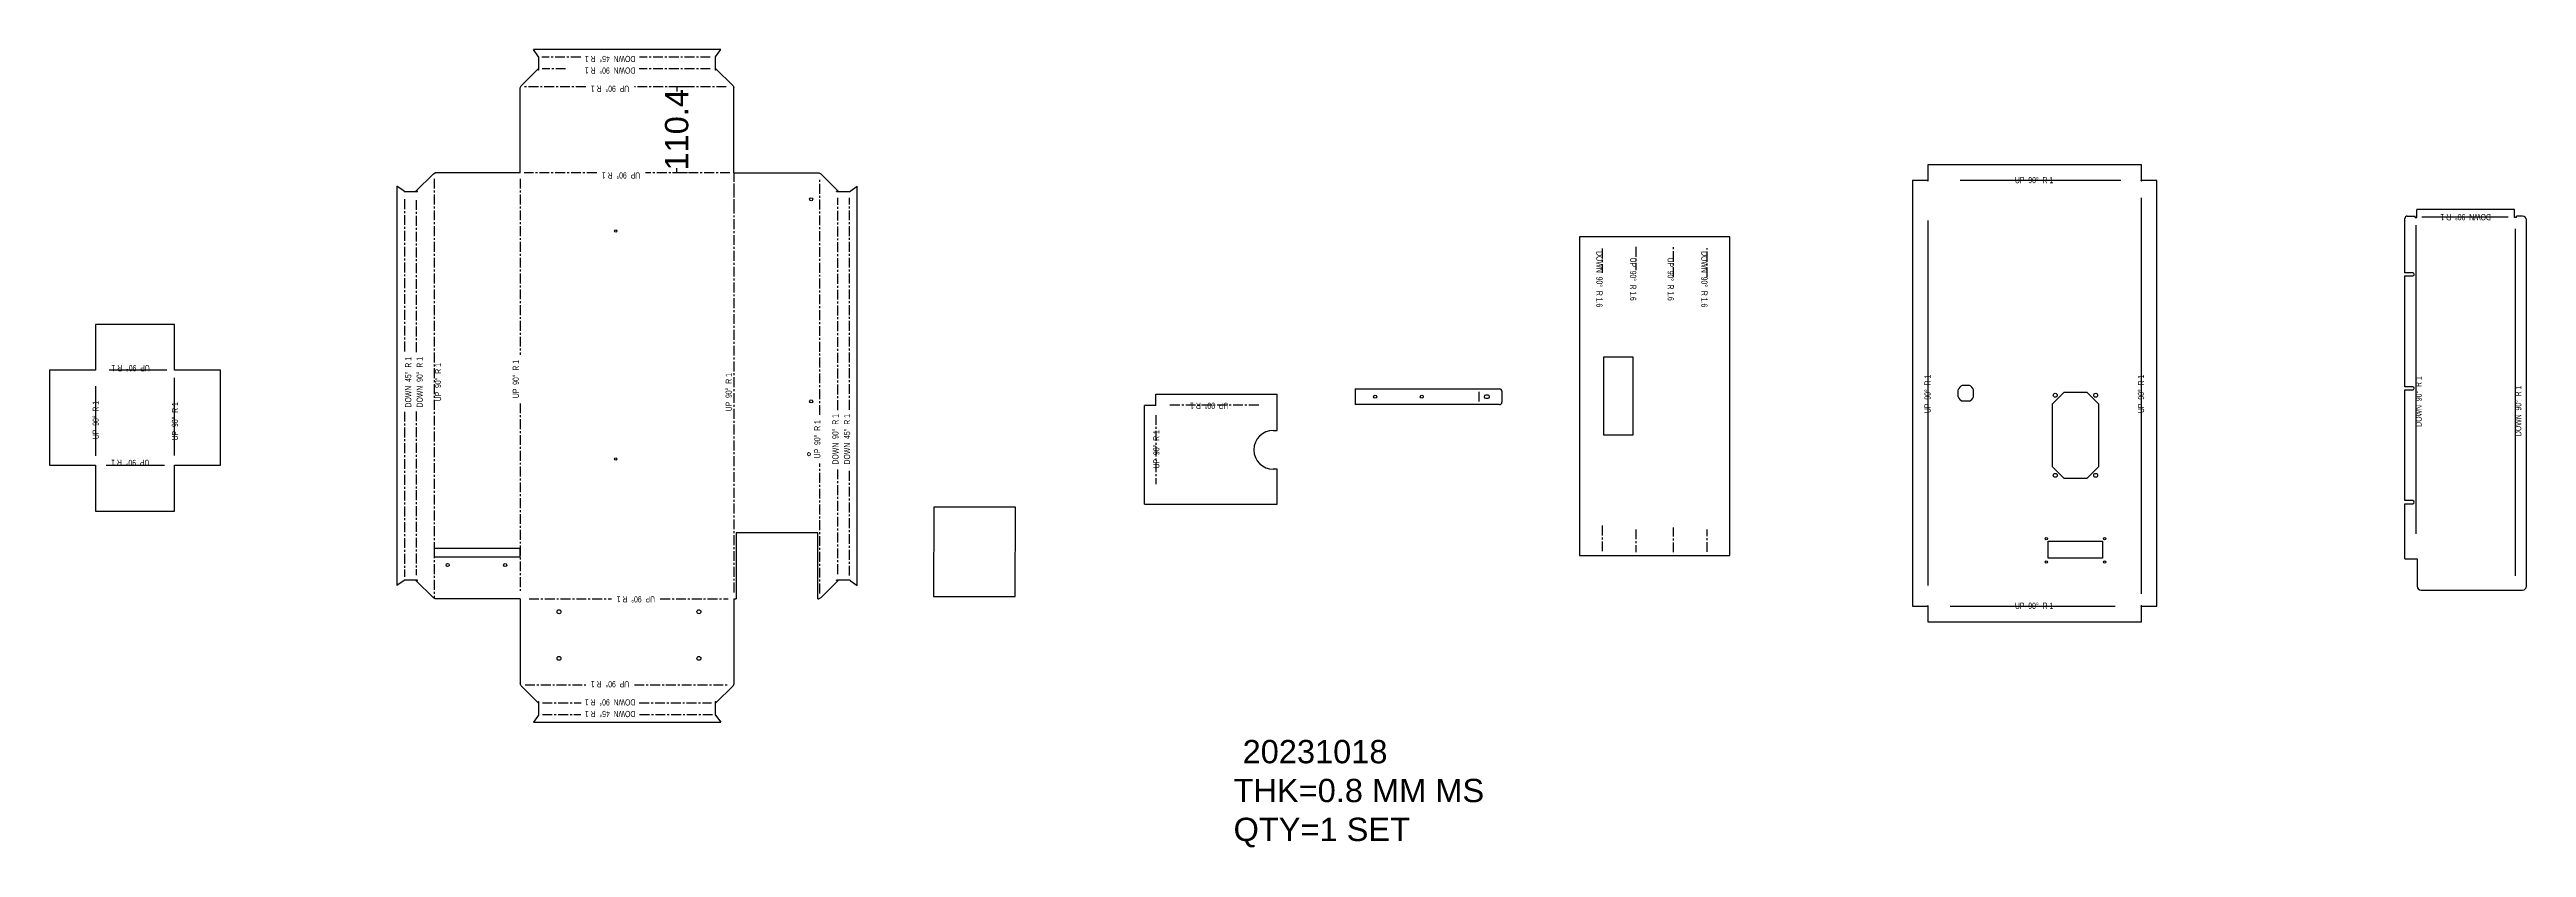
# Model space of a CAD drawing. Header units: millimetres. Extents: x 43695 to 46882, y -5577 to -4550.
import ezdxf

# ---------------------------------------------------------------- set-up
doc = ezdxf.new("R2010")
doc.units = ezdxf.units.MM
doc.linetypes.add('CENTERX2', pattern=[20.32, 12.7, -2.54, 2.54, -2.54])
doc.styles.add('SLDTEXTSTYLE3', font='TXT', dxfattribs={"width": 0.660714})
doc.styles.add('SLDTEXTSTYLE4', font='TXT', dxfattribs={"width": 0.645833})
doc.styles.get("Standard").update_dxf_attribs({"font": 'arial.ttf'})
doc.dimstyles.get("Standard").update_dxf_attribs({"dimtxt": 30, "dimasz": 0.18, "dimexe": 0.18, "dimexo": 0.0625, "dimgap": 0.09, "dimtad": 0, "dimtoh": 1, "dimdec": 1, "dimzin": 0, "dimdsep": 46, "dimtxsty": 'Standard', "dimcen": 0.09, "dimadec": 0, "dimazin": 0, "dimtfac": 1, "dimtdec": 1, "dimtofl": 0, "dimtmove": 0, "dimatfit": 3, "dimfxl": 1, "dimtolj": 1, "dimtzin": 0, "dimarcsym": 0})

# ---------------------------------------------------------------- blocks, each defined once
blk = doc.blocks.new('RWERWERE')
at = {"color": 7, "linetype": 'Continuous', "lineweight": 25}
for p, q in [((8997.7, -807.1), (8587.7, -807.1)), ((8587.7, -807.1), (8587.7, -1000.4)), ((8997.7, -1000.4), (8997.7, -807.1)), ((8742.7, -931.7), (8742.7, -969.7)), ((8842.7, -931.7), (8742.7, -931.7)), ((8842.7, -969.7), (8842.7, -931.7)), ((8742.7, -969.7), (8842.7, -969.7)), ((8587.7, -1000.4), (8997.7, -1000.4))]:
    blk.add_line(p, q, dxfattribs=at)
at = {"color": 7, "linetype": 'CENTERX2'}
for p, q in [((8639.8, -836.2), (8602.3, -836.2)), ((8993.1, -836.2), (8964.2, -836.2)), ((8639.4, -879.6), (8600.3, -879.6)), ((8993.5, -879.6), (8961.8, -879.6)), ((8600.8, -927.9), (8630.6, -927.9)), ((8964.2, -927.9), (8993.6, -927.9)), ((8602.7, -971.3), (8634.3, -971.3)), ((8959.2, -971.3), (8993.1, -971.3))]:
    blk.add_line(p, q, dxfattribs=at)
blk = doc.blocks.new('WFSFSFWRRWEREW')
at = {"color": 7, "linetype": 'Continuous', "lineweight": 25}
for p, q in [((10501.1, -838.6), (10501.1, -824)), ((10501.1, -824), (10657.1, -824)), ((10657.1, -870.7), (10657.1, -824)), ((10486.5, -965.7), (10486.5, -838.6)), ((10501.1, -838.6), (10486.5, -838.6)), ((10652.1, -870.7), (10657.1, -870.7)), ((10657.1, -920.7), (10652.1, -920.7)), ((10657.1, -965.7), (10657.1, -920.7)), ((10486.5, -965.7), (10657.1, -965.7))]:
    blk.add_line(p, q, dxfattribs=at)
at = {"color": 7, "linetype": 'CENTERX2'}
for p, q in [((10500.8, -851), (10500.8, -940.1)), ((10633.4, -838.4), (10517.1, -838.4))]:
    blk.add_line(p, q, dxfattribs=at)
at = {"color": 7, "linetype": 'Continuous', "lineweight": 25}
blk.add_arc((10652.1, -895.7), 25, 90, 270, dxfattribs=at)
blk = doc.blocks.new('SFWWR')
at = {"color": 7, "linetype": 'Continuous', "lineweight": 25}
for p, q in [((10865.8, -902.1), (10865.8, -922.1)), ((10865.8, -902.1), (11051.4, -902.1)), ((11051.4, -922.1), (10865.8, -922.1)), ((11036.6, -910.1), (11033.6, -910.1)), ((11033.6, -914.1), (11036.6, -914.1)), ((11054.4, -905.1), (11054.4, -919.1))]:
    blk.add_line(p, q, dxfattribs=at)
at = {"color": 7, "linetype": 'CENTERX2'}
blk.add_line((11025.1, -918.3), (11025.1, -904.9), dxfattribs=at)
at = {"color": 7, "linetype": 'Continuous', "lineweight": 25}
for centre in [(10891.3, -912.1), (10951.3, -912.1)]:
    blk.add_circle(centre, 2, dxfattribs=at)
for centre, radius, start, end in [((11033.6, -912.1), 2, 90, 270), ((11036.6, -912.1), 2, 270, 90), ((11051.4, -905.1), 3, 0, 90), ((11051.4, -919.1), 3, 270, 0)]:
    blk.add_arc(centre, radius, start, end, dxfattribs=at)
blk = doc.blocks.new('*D3')
at = {"color": 0, "lineweight": -2, "transparency": 16777216}
for p, q in [((44515.8, -4598.3), (44501.7, -4598.3)), ((44501.9, -4598.5), (44501.9, -4604.3)), ((44515.8, -4708.7), (44501.7, -4708.7)), ((44501.9, -4708.5), (44501.9, -4702.8))]:
    blk.add_line(p, q, dxfattribs=at)
at = {"color": 0, "transparency": 16777216}
for points in [[(44501.8, -4598.5), (44501.9, -4598.5), (44501.9, -4598.3)], [(44501.8, -4708.5), (44501.9, -4708.5), (44501.9, -4708.7)]]:
    blk.add_solid(points, dxfattribs=at)
at = {"layer": 'Defpoints', "color": 0, "transparency": 16777216}
for p in [(44501.9, -4598.3), (44515.8, -4598.3), (44515.8, -4708.7)]:
    blk.add_point(p, dxfattribs=at)
at = {"color": 0, "transparency": 16777216, "insert": (44501.9, -4653.5), "char_height": 30, "attachment_point": 5, "rotation": 90}
blk.add_mtext('\\A1;110.4', dxfattribs=at)

msp = doc.modelspace()

# ---------------------------------------------------------------- linework, layer by layer
at = {"color": 7, "linetype": 'Continuous', "lineweight": 25}
for p, q in [((44323.87, -4559.46), (44317.38, -4550.29)), ((44558.38, -4550.29), (44317.38, -4550.29)), ((44551.9, -4559.46), (44558.38, -4550.29)), ((44324.03, -4574.66), (44301.53, -4597.16)), ((44324.53, -4559.46), (44323.87, -4559.46)), ((44324.03, -4576.66), (44324.03, -4574.66)), ((44324.53, -4576.66), (44324.03, -4576.66)), ((44324.53, -4576.66), (44324.53, -4559.46)), ((44551.24, -4559.46), (44551.9, -4559.46)), ((44551.24, -4559.46), (44551.24, -4576.66)), ((44551.74, -4576.66), (44551.24, -4576.66)), ((44551.74, -4574.66), (44551.74, -4576.66)), ((44574.24, -4597.16), (44551.74, -4574.66)), ((44300.53, -4599.52), (44301.53, -4597.16)), ((44300.53, -4709.02), (44300.53, -4599.52)), ((44574.24, -4597.16), (44575.24, -4599.52)), ((44575.24, -4709.02), (44575.24, -4599.52)), ((44166.17, -4732.52), (44188.67, -4710.02)), ((44188.67, -4710.02), (44191.03, -4709.02)), ((44300.53, -4709.02), (44191.03, -4709.02)), ((44575.24, -4709.02), (44684.74, -4709.02)), ((44684.74, -4709.02), (44687.1, -4710.02)), ((44709.6, -4732.52), (44687.1, -4710.02)), ((44141.79, -4725.88), (44141.79, -5239.88)), ((44150.97, -4732.36), (44141.79, -4725.88)), ((44150.97, -4733.02), (44150.97, -4732.36)), ((44150.97, -4733.02), (44168.17, -4733.02)), ((44168.17, -4732.52), (44166.17, -4732.52)), ((44168.17, -4733.02), (44168.17, -4732.52)), ((44707.6, -4732.52), (44709.6, -4732.52)), ((44707.6, -4733.02), (44707.6, -4732.52)), ((44707.6, -4733.02), (44724.8, -4733.02)), ((44724.8, -4732.36), (44733.97, -4725.88)), ((44724.8, -4733.02), (44724.8, -4732.36)), ((44733.97, -5239.88), (44733.97, -4725.88)), ((46725.49, -4837.53), (46725.49, -4767.53)), ((46728.49, -4764.53), (46738.49, -4764.53)), ((46738.49, -4766.53), (46738.49, -4764.53)), ((46738.49, -4766.53), (46740.85, -4766.53)), ((46739.67, -4776.22), (46739.67, -5173.38)), ((46740.85, -4766.53), (46740.85, -4756.17)), ((46866.67, -4756.17), (46740.85, -4756.17)), ((46747.17, -4765.35), (46858.49, -4765.35)), ((46869.03, -4766.53), (46866.67, -4766.53)), ((46876.85, -4764.53), (46869.03, -4764.53)), ((46869.03, -4766.53), (46869.03, -4764.53)), ((46881.85, -5240.53), (46881.85, -4769.53)), ((46867.85, -5227.46), (46867.85, -4780.79)), ((46735.49, -4837.53), (46725.49, -4837.53)), ((46725.49, -4984.03), (46725.49, -4841.53)), ((46725.49, -4841.53), (46735.49, -4841.53)), ((46150.55, -4997.05), (46150.55, -4987.88)), ((46165.13, -4982.47), (46155.97, -4982.47)), ((46165.13, -5002.47), (46155.97, -5002.47)), ((46170.55, -4997.05), (46170.55, -4987.88)), ((46286.55, -4991.47), (46271.55, -5006.47)), ((46316.55, -4991.47), (46286.55, -4991.47)), ((46331.55, -5006.47), (46316.55, -4991.47)), ((46735.49, -4984.03), (46725.49, -4984.03)), ((46725.49, -5130.53), (46725.49, -4988.03)), ((46725.49, -4988.03), (46735.49, -4988.03)), ((46271.55, -5006.47), (46271.55, -5086.47)), ((46331.55, -5086.47), (46331.55, -5006.47)), ((46271.55, -5086.47), (46286.55, -5101.47)), ((46316.55, -5101.47), (46331.55, -5086.47)), ((46286.55, -5101.47), (46316.55, -5101.47)), ((46735.49, -5130.53), (46725.49, -5130.53)), ((46725.49, -5205.53), (46725.49, -5134.53)), ((46725.49, -5134.53), (46735.49, -5134.53)), ((44189.85, -5191.88), (44189.85, -5202.88)), ((44300.16, -5191.88), (44189.85, -5191.88)), ((44300.19, -5202.88), (44300.19, -5191.88)), ((46266.55, -5182.47), (46336.55, -5182.47)), ((46266.55, -5204.47), (46266.55, -5182.47)), ((46336.55, -5182.47), (46336.55, -5204.47)), ((44189.85, -5202.88), (44300.19, -5202.88)), ((46336.55, -5204.47), (46266.55, -5204.47)), ((46725.49, -5205.53), (46741.17, -5205.53)), ((46741.17, -5205.53), (46741.17, -5240.53)), ((44150.97, -5233.39), (44141.79, -5239.88)), ((44168.17, -5232.74), (44150.97, -5232.74)), ((44150.97, -5232.74), (44150.97, -5233.39)), ((44188.67, -5255.74), (44166.17, -5233.24)), ((44166.17, -5233.24), (44168.17, -5233.24)), ((44168.17, -5233.24), (44168.17, -5232.74)), ((44191.03, -5256.74), (44188.67, -5255.74)), ((44300.53, -5256.74), (44191.03, -5256.74)), ((44300.53, -5256.74), (44300.53, -5366.23)), ((44575.24, -5256.74), (44578.24, -5256.74)), ((44575.24, -5256.74), (44575.24, -5366.23)), ((44683.24, -5256.74), (44684.74, -5256.74)), ((44687.1, -5255.74), (44684.74, -5256.74)), ((44687.1, -5255.74), (44709.6, -5233.24)), ((44724.8, -5232.74), (44707.6, -5232.74)), ((44707.6, -5233.24), (44707.6, -5232.74)), ((44709.6, -5233.24), (44707.6, -5233.24)), ((44724.8, -5232.74), (44724.8, -5233.39)), ((44724.8, -5233.39), (44733.97, -5239.88)), ((46746.17, -5245.53), (46876.85, -5245.53)), ((44301.53, -5368.59), (44300.53, -5366.23)), ((44301.53, -5368.59), (44324.03, -5391.09)), ((44551.74, -5391.09), (44574.24, -5368.59)), ((44575.24, -5366.23), (44574.24, -5368.59)), ((44323.87, -5406.29), (44317.38, -5415.47)), ((44317.38, -5415.47), (44558.38, -5415.47)), ((44324.53, -5406.29), (44323.87, -5406.29)), ((44324.03, -5389.09), (44324.53, -5389.09)), ((44324.03, -5391.09), (44324.03, -5389.09)), ((44324.53, -5406.29), (44324.53, -5389.09)), ((44551.24, -5389.09), (44551.74, -5389.09)), ((44551.24, -5389.09), (44551.24, -5406.29)), ((44551.24, -5406.29), (44551.9, -5406.29)), ((44551.74, -5389.09), (44551.74, -5391.09)), ((44551.9, -5406.29), (44558.38, -5415.47))]:
    msp.add_line(p, q, dxfattribs=at)
at = {"color": 7, "linetype": 'CENTERX2'}
for p, q in [((44378.22, -4560.05), (44328.29, -4560.05)), ((44358.77, -4574.99), (44328.64, -4574.99)), ((44545.01, -4574.99), (44453.59, -4574.99)), ((44545.01, -4560.05), (44454.03, -4560.05)), ((44384.76, -4598.34), (44305.86, -4598.34)), ((44565.5, -4598.34), (44447.36, -4598.34)), ((44189.85, -4716.5), (44189.85, -5191.88)), ((44300.21, -4716.52), (44300.21, -4942.91)), ((44398.83, -4708.7), (44305.64, -4708.7)), ((44570.22, -4708.7), (44461.43, -4708.7)), ((44575.56, -5248.7), (44575.56, -4709.02)), ((44575.56, -4755.54), (44575.56, -4713.84)), ((44151.56, -4742.91), (44151.56, -4940.3)), ((44166.49, -4743.93), (44166.49, -4940.74)), ((44685.92, -5020.21), (44685.92, -4717.2)), ((44709.28, -5014.11), (44709.28, -4741.23)), ((44724.21, -5013.67), (44724.21, -4741.23)), ((44151.56, -5016.11), (44151.56, -5228.53)), ((44166.49, -5015.67), (44166.49, -5226.23)), ((44300.21, -5005.51), (44300.21, -5246.44)), ((44685.92, -5249.81), (44685.92, -5082.81)), ((44709.28, -5224.9), (44709.28, -5089.04)), ((44724.21, -5226.9), (44724.21, -5089.48)), ((44189.85, -5191.88), (44189.85, -5256.24)), ((44311.78, -5257.05), (44417.96, -5257.05)), ((44480.56, -5257.05), (44568.03, -5257.05)), ((44306.65, -5367.41), (44384.76, -5367.41)), ((44447.36, -5367.41), (44567.86, -5367.41)), ((44328.96, -5405.71), (44378.22, -5405.71)), ((44329.04, -5390.77), (44378.66, -5390.77)), ((44453.59, -5390.77), (44546.35, -5390.77)), ((44454.03, -5405.71), (44547.92, -5405.71))]:
    msp.add_line(p, q, dxfattribs=at)
at = {"color": 7, "linetype": 'Continuous'}
for p, q in [((46111.74, -4698.65), (46111.74, -4718.15)), ((46386.36, -4698.65), (46111.74, -4698.65)), ((46386.36, -4718.15), (46386.36, -4698.65)), ((46091.74, -4718.65), (46091.74, -5266.28)), ((46111.24, -4718.65), (46091.74, -4718.65)), ((46360.1, -4718.65), (46153.22, -4718.65)), ((46386.36, -5250.28), (46386.36, -4741.17)), ((46406.36, -4718.65), (46386.86, -4718.65)), ((46406.36, -5266.28), (46406.36, -4718.65)), ((46111.74, -4770.37), (46111.74, -5239.83)), ((46091.74, -5266.28), (46111.24, -5266.28)), ((46111.74, -5266.78), (46111.74, -5286.28)), ((46111.74, -5286.28), (46386.36, -5286.28)), ((46140.27, -5266.28), (46352.67, -5266.28)), ((46386.36, -5286.28), (46386.36, -5266.78)), ((46386.86, -5266.28), (46406.36, -5266.28))]:
    msp.add_line(p, q, dxfattribs=at)
for p, q in [((46866.67, -4766.53), (46866.67, -4756.17)), ((43753.81, -4903.91), (43753.81, -4962.91)), ((43855.81, -4962.91), (43855.81, -4903.91)), ((43694.81, -4962.91), (43694.81, -5084.91)), ((43753.81, -4962.91), (43694.81, -4962.91)), ((43845.57, -4962.91), (43771.5, -4962.91)), ((43914.81, -4962.91), (43855.81, -4962.91)), ((43753.81, -4983.4), (43753.81, -5072.81)), ((43855.81, -5072.45), (43855.81, -4972.69)), ((43694.81, -5084.91), (43753.81, -5084.91)), ((43753.81, -5084.91), (43753.81, -5143.91)), ((43767.53, -5084.91), (43842.74, -5084.91)), ((43855.81, -5084.91), (43914.81, -5084.91)), ((43855.81, -5143.91), (43855.81, -5084.91)), ((44832.13, -5253.9), (44937.13, -5253.9))]:
    msp.add_line(p, q)
for points in [[(43855.81, -4903.91), (43753.81, -4903.91)], [(43914.81, -5084.91), (43914.81, -4962.91)], [(43753.81, -5143.91), (43855.81, -5143.91)], [(44937.13, -5253.9), (44937.6, -5138.91), (44832.6, -5138.91), (44832.13, -5253.9)], [(44683.24, -5256.74), (44683.24, -5171.74), (44578.24, -5171.74), (44578.24, -5256.74)]]:
    msp.add_lwpolyline(points)
at = {"color": 7, "linetype": 'Continuous', "lineweight": 25}
for centre, radius in [((44674.74, -4742.88), 2), ((44423.38, -4783.88), 1.5), ((44674.74, -5002.88), 2), ((46275.55, -4994.97), 2.5), ((46327.55, -4994.97), 2.5), ((44423.38, -5076.88), 1.5), ((46275.55, -5097.97), 2.5), ((46327.55, -5097.97), 2.5), ((46264.05, -5179.47), 1.5), ((46339.05, -5179.47), 1.5), ((44207.03, -5213.38), 2), ((44281.03, -5213.38), 2), ((46264.05, -5209.47), 1.5), ((46339.05, -5209.47), 1.5), ((44350.38, -5273.43), 2.5), ((44530.38, -5273.43), 2.5), ((44350.38, -5333.43), 2.5), ((44530.38, -5333.43), 2.5)]:
    msp.add_circle(centre, radius, dxfattribs=at)
at = {"color": 7, "linetype": 'Continuous', "lineweight": 0}
msp.add_circle((44671.94, -5070.74), 2, dxfattribs=at)
for centre, start, end in [((46111.74, -4718.65), 180, 90), ((46386.36, -4718.65), 90, 0), ((46111.74, -5266.28), 270, 180), ((46386.36, -5266.28), 0, 270)]:
    msp.add_arc(centre, 0.5, start, end)
at = {"color": 7, "linetype": 'Continuous', "lineweight": 25}
for centre, radius, start, end in [((46728.49, -4767.53), 3, 90, 180), ((46876.85, -4769.53), 5, 0, 90), ((46735.49, -4839.53), 2, 270, 90), ((46160.55, -4992.47), 11, 114.61998, 155.38002), ((46160.55, -4992.47), 11, 204.61998, 245.38002), ((46160.55, -4992.47), 11, 24.61998, 65.38002), ((46160.55, -4992.47), 11, 294.61998, 335.38002), ((46735.49, -4986.03), 2, 270, 90), ((46735.49, -5132.53), 2, 270, 90), ((46876.85, -5240.53), 5, 270, 0)]:
    msp.add_arc(centre, radius, start, end, dxfattribs=at)
at = {"color": 7, "lineweight": 25}
msp.add_arc((46746.17, -5240.53), 5, 180, 270, dxfattribs=at)

# ---------------------------------------------------------------- block references
at = {"rotation": 270}
msp.add_blockref('RWERWERE', (46663.97, 3796.63), dxfattribs=at)
for name, p in [('WFSFSFWRRWEREW', (34617.31, -4169.44)), ('SFWWR', (34509.16, -4084.8))]:
    msp.add_blockref(name, p)

# ---------------------------------------------------------------- texts
at = {"color": 7, "linetype": 'Continuous', "lineweight": 0, "char_height": 8, "attachment_point": 2}
for s, insert, rotation, style in [('DOWN  45°  R 1', (44416.12, -4566.41), 180, 'SLDTEXTSTYLE3'), ('DOWN  90°  R 1', (44416.12, -4581.34), 180, 'SLDTEXTSTYLE3'), ('UP  90°  R 1', (44416.06, -4604.7), 180, 'SLDTEXTSTYLE3'), ('UP  90°  R 1', (44430.13, -4716.21), 180, 'SLDTEXTSTYLE3'), ('DOWN  90°  R 1', (46803.68, -4769.84), 180, 'SLDTEXTSTYLE3'), ('DOWN  90°  R 1.6', (45693.1, -4845.67), 270, 'SLDTEXTSTYLE3'), ('UP  90°  R 1.6', (45736.44, -4845.73), 270, 'SLDTEXTSTYLE4'), ('UP  90°  R 1.6', (45784.78, -4845.73), 270, 'SLDTEXTSTYLE4'), ('DOWN  90°  R 1.6', (45828.13, -4845.67), 270, 'SLDTEXTSTYLE3'), ('UP  90°  R 1', (43799.09, -4964.18), 180, 'SLDTEXTSTYLE3'), ('DOWN  45°  R 1', (44152.32, -4978.21), 90, 'SLDTEXTSTYLE3'), ('DOWN  90°  R 1', (44167.08, -4978.21), 90, 'SLDTEXTSTYLE3'), ('UP  90°  R 1', (44190.61, -4978.14), 90, 'SLDTEXTSTYLE3'), ('UP  90°  R 1', (44290.73, -4974.21), 90, 'SLDTEXTSTYLE3'), ('UP  90°  R 1', (44564.6, -4991.03), 90, 'SLDTEXTSTYLE3'), ('UP  90°  R 1', (46107.24, -4993.24), 90, 'SLDTEXTSTYLE3'), ('UP  90°  R 1', (46381.87, -4993.24), 90, 'SLDTEXTSTYLE3'), ('DOWN  90°  R 1', (46739.09, -5003.05), 90, 'SLDTEXTSTYLE3'), ('DOWN  90°  R 1', (46867.27, -5015.04), 90, 'SLDTEXTSTYLE3'), ('UP  90°  R 1', (43750.2, -5026.83), 90, 'SLDTEXTSTYLE3'), ('UP  90°  R 1', (43852.18, -5028.4), 90, 'SLDTEXTSTYLE3'), ('UP  90°  R 1', (44678.63, -5051.51), 90, 'SLDTEXTSTYLE3'), ('DOWN  90°  R 1', (44701.98, -5051.57), 90, 'SLDTEXTSTYLE3'), ('DOWN  45°  R 1', (44716.92, -5051.57), 90, 'SLDTEXTSTYLE3'), ('UP  90°  R 1', (45186.97, -5012.52), 180, 'SLDTEXTSTYLE3'), ('UP  90°  R 1', (45114.89, -5064.47), 90, 'SLDTEXTSTYLE3'), ('UP  90°  R 1', (43798.73, -5086.03), 180, 'SLDTEXTSTYLE3'), ('UP  90°  R 1', (44449.26, -5261.49), 180, 'SLDTEXTSTYLE3'), ('DOWN  90°  R 1', (44416.12, -5394.04), 180, 'SLDTEXTSTYLE3'), ('UP  90°  R 1', (44416.06, -5370.68), 180, 'SLDTEXTSTYLE3'), ('DOWN  45°  R 1', (44416.12, -5408.98), 180, 'SLDTEXTSTYLE3')]:
    msp.add_mtext(s, dxfattribs=dict(at, insert=insert, rotation=rotation, style=style))
at = {"color": 7, "linetype": 'Continuous', "lineweight": 0, "char_height": 8, "attachment_point": 2, "style": 'SLDTEXTSTYLE3'}
for insert in [(46248.28, -4714.16), (46248.28, -5261.79)]:
    msp.add_mtext('UP  90°  R 1', dxfattribs=dict(at, insert=insert))
at = {"insert": (45218.25, -5438.38), "char_height": 30, "attachment_point": 1}
msp.add_mtext_dynamic_manual_height_columns(' 20231018\\PTHK=0.8 MM MS\\PQTY=1 SET', width=662.7261, gutter_width=12.5, heights=[0], dxfattribs=at)

# ---------------------------------------------------------------- dimensions: what is measured, and where the dimension line sits
dim = msp.add_linear_dim(base=(44501.85, -4598.34), p1=(44515.82, -4708.7), p2=(44515.82, -4598.34), angle=90, dimstyle='Standard')
dim.commit()
dim.dimension.update_dxf_attribs({"geometry": '*D3', "text_midpoint": (44501.85, -4653.52)})

doc.saveas('drawing.dxf')
